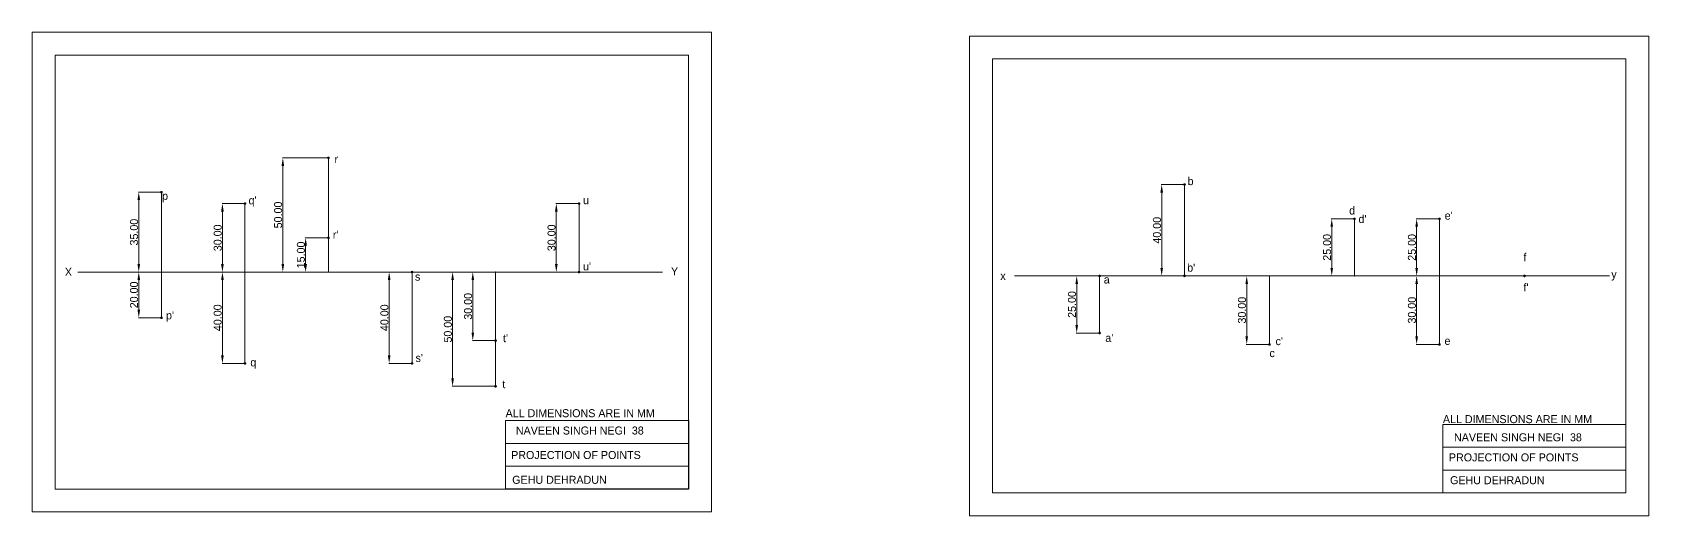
# Model space of a CAD drawing. Header units: millimetres. Extents: x 1525 to 5146, y 2068 to 2478.
# Drawn here: x 1525 to 2232, y 2259 to 2470 of the extents above; entities that cross this region are included whole.
import ezdxf

# ---------------------------------------------------------------- set-up
doc = ezdxf.new("R2010")
doc.units = ezdxf.units.MM
doc.layers.add('CL PRINT', color=250, linetype='Continuous', lineweight=53)
doc.layers.add('DRAW', color=7, linetype='Continuous', lineweight=9)
doc.styles.get("Standard").update_dxf_attribs({"font": 'comicbd.ttf', "height": 3.5})
doc.dimstyles.get("Standard").update_dxf_attribs({"dimtxt": 3.5, "dimasz": 3.5, "dimexe": 0.18, "dimexo": 0.0625, "dimgap": 0.09, "dimtad": 1, "dimtoh": 1, "dimzin": 0, "dimdsep": 46, "dimtxsty": 'Standard', "dimcen": 0.09, "dimclrd": 1, "dimclre": 1, "dimclrt": 7, "dimadec": 0, "dimazin": 0, "dimtfac": 1, "dimtofl": 0, "dimtmove": 0, "dimatfit": 3, "dimfxl": 1, "dimtolj": 1, "dimtzin": 0, "dimlwd": 13, "dimlwe": 13, "dimarcsym": 0})

# ---------------------------------------------------------------- blocks, each defined once
blk = doc.blocks.new('*D1')
at = {"layer": 'Defpoints', "color": 0, "transparency": 16777216}
for p in [(1581.75, 2400.36), (1571.82, 2365.36), (1581.75, 2365.36)]:
    blk.add_point(p, dxfattribs=at)
at = {"layer": 'DRAW', "color": 1, "linetype": 'Continuous', "lineweight": 13, "transparency": 16777216}
for p, q in [((1581.68, 2400.36), (1571.64, 2400.36)), ((1571.82, 2396.86), (1571.82, 2368.86)), ((1581.68, 2365.36), (1571.64, 2365.36))]:
    blk.add_line(p, q, dxfattribs=at)
at = {"layer": 'DRAW', "color": 1, "transparency": 16777216}
for points in [[(1571.24, 2396.86), (1572.41, 2396.86), (1571.82, 2400.36)], [(1571.24, 2368.86), (1572.41, 2368.86), (1571.82, 2365.36)]]:
    blk.add_solid(points, dxfattribs=at)
at = {"layer": 'DRAW', "color": 7, "transparency": 16777216, "insert": (1569.77, 2382.86), "char_height": 3.5, "attachment_point": 5, "rotation": 90}
blk.add_mtext('\\A1;35.00', dxfattribs=at)
blk = doc.blocks.new('*D2')
at = {"layer": 'Defpoints', "color": 0, "transparency": 16777216}
for p in [(1581.75, 2365.36), (1571.82, 2345.36), (1581.75, 2345.36)]:
    blk.add_point(p, dxfattribs=at)
at = {"layer": 'DRAW', "color": 1, "linetype": 'Continuous', "lineweight": 13, "transparency": 16777216}
for p, q in [((1581.68, 2365.36), (1571.64, 2365.36)), ((1571.82, 2361.86), (1571.82, 2348.86)), ((1581.68, 2345.36), (1571.64, 2345.36))]:
    blk.add_line(p, q, dxfattribs=at)
at = {"layer": 'DRAW', "color": 1, "transparency": 16777216}
for points in [[(1571.24, 2361.86), (1572.41, 2361.86), (1571.82, 2365.36)], [(1571.24, 2348.86), (1572.41, 2348.86), (1571.82, 2345.36)]]:
    blk.add_solid(points, dxfattribs=at)
at = {"layer": 'DRAW', "color": 7, "transparency": 16777216, "insert": (1569.77, 2355.36), "char_height": 3.5, "attachment_point": 5, "rotation": 90}
blk.add_mtext('\\A1;20.00', dxfattribs=at)
blk = doc.blocks.new('*D3')
at = {"layer": 'Defpoints', "color": 0, "transparency": 16777216}
for p in [(1618.28, 2395.36), (1608.41, 2365.36), (1618.28, 2365.36)]:
    blk.add_point(p, dxfattribs=at)
at = {"layer": 'DRAW', "color": 1, "linetype": 'Continuous', "lineweight": 13, "transparency": 16777216}
for p, q in [((1618.22, 2395.36), (1608.23, 2395.36)), ((1608.41, 2391.86), (1608.41, 2368.86)), ((1618.22, 2365.36), (1608.23, 2365.36))]:
    blk.add_line(p, q, dxfattribs=at)
at = {"layer": 'DRAW', "color": 1, "transparency": 16777216}
for points in [[(1607.83, 2391.86), (1609, 2391.86), (1608.41, 2395.36)], [(1607.83, 2368.86), (1609, 2368.86), (1608.41, 2365.36)]]:
    blk.add_solid(points, dxfattribs=at)
at = {"layer": 'DRAW', "color": 7, "transparency": 16777216, "insert": (1606.36, 2380.36), "char_height": 3.5, "attachment_point": 5, "rotation": 90}
blk.add_mtext('\\A1;30.00', dxfattribs=at)
blk = doc.blocks.new('*D4')
at = {"layer": 'Defpoints', "color": 0, "transparency": 16777216}
for p in [(1618.28, 2365.36), (1608.41, 2325.36), (1618.28, 2325.36)]:
    blk.add_point(p, dxfattribs=at)
at = {"layer": 'DRAW', "color": 1, "linetype": 'Continuous', "lineweight": 13, "transparency": 16777216}
for p, q in [((1618.22, 2365.36), (1608.23, 2365.36)), ((1608.41, 2361.86), (1608.41, 2328.86)), ((1618.22, 2325.36), (1608.23, 2325.36))]:
    blk.add_line(p, q, dxfattribs=at)
at = {"layer": 'DRAW', "color": 1, "transparency": 16777216}
for points in [[(1607.83, 2361.86), (1609, 2361.86), (1608.41, 2365.36)], [(1607.83, 2328.86), (1609, 2328.86), (1608.41, 2325.36)]]:
    blk.add_solid(points, dxfattribs=at)
at = {"layer": 'DRAW', "color": 7, "transparency": 16777216, "insert": (1606.35, 2345.36), "char_height": 3.5, "attachment_point": 5, "rotation": 90}
blk.add_mtext('\\A1;40.00', dxfattribs=at)
blk = doc.blocks.new('*D5')
at = {"layer": 'Defpoints', "color": 0, "transparency": 16777216}
for p in [(1634.84, 2415.36), (1654.81, 2415.36), (1654.81, 2365.36)]:
    blk.add_point(p, dxfattribs=at)
at = {"layer": 'DRAW', "color": 1, "linetype": 'Continuous', "lineweight": 13, "transparency": 16777216}
for p, q in [((1654.75, 2415.36), (1634.66, 2415.36)), ((1634.84, 2368.86), (1634.84, 2411.86)), ((1654.75, 2365.36), (1634.66, 2365.36))]:
    blk.add_line(p, q, dxfattribs=at)
at = {"layer": 'DRAW', "color": 1, "transparency": 16777216}
for points in [[(1634.25, 2411.86), (1635.42, 2411.86), (1634.84, 2415.36)], [(1634.25, 2368.86), (1635.42, 2368.86), (1634.84, 2365.36)]]:
    blk.add_solid(points, dxfattribs=at)
at = {"layer": 'DRAW', "color": 7, "transparency": 16777216, "insert": (1632.78, 2390.36), "char_height": 3.5, "attachment_point": 5, "rotation": 90}
blk.add_mtext('\\A1;50.00', dxfattribs=at)
blk = doc.blocks.new('*D6')
at = {"layer": 'Defpoints', "color": 0, "transparency": 16777216}
for p in [(1644.81, 2380.36), (1654.81, 2380.36), (1654.81, 2365.36)]:
    blk.add_point(p, dxfattribs=at)
at = {"layer": 'DRAW', "color": 1, "linetype": 'Continuous', "lineweight": 13, "transparency": 16777216}
for p, q in [((1654.75, 2380.36), (1644.63, 2380.36)), ((1644.81, 2368.86), (1644.81, 2376.86)), ((1654.75, 2365.36), (1644.63, 2365.36))]:
    blk.add_line(p, q, dxfattribs=at)
at = {"layer": 'DRAW', "color": 1, "transparency": 16777216}
for points in [[(1644.23, 2376.86), (1645.4, 2376.86), (1644.81, 2380.36)], [(1644.23, 2368.86), (1645.4, 2368.86), (1644.81, 2365.36)]]:
    blk.add_solid(points, dxfattribs=at)
at = {"layer": 'DRAW', "color": 7, "transparency": 16777216, "insert": (1642.75, 2372.86), "char_height": 3.5, "attachment_point": 5, "rotation": 90}
blk.add_mtext('\\A1;15.00', dxfattribs=at)
blk = doc.blocks.new('*D7')
at = {"layer": 'Defpoints', "color": 0, "transparency": 16777216}
for p in [(1691.34, 2365.36), (1681.34, 2325.36), (1691.34, 2325.36)]:
    blk.add_point(p, dxfattribs=at)
at = {"layer": 'DRAW', "color": 1, "linetype": 'Continuous', "lineweight": 13, "transparency": 16777216}
for p, q in [((1691.28, 2365.36), (1681.16, 2365.36)), ((1681.34, 2361.86), (1681.34, 2328.86)), ((1691.28, 2325.36), (1681.16, 2325.36))]:
    blk.add_line(p, q, dxfattribs=at)
at = {"layer": 'DRAW', "color": 1, "transparency": 16777216}
for points in [[(1680.76, 2361.86), (1681.93, 2361.86), (1681.34, 2365.36)], [(1680.76, 2328.86), (1681.93, 2328.86), (1681.34, 2325.36)]]:
    blk.add_solid(points, dxfattribs=at)
at = {"layer": 'DRAW', "color": 7, "transparency": 16777216, "insert": (1679.28, 2345.36), "char_height": 3.5, "attachment_point": 5, "rotation": 90}
blk.add_mtext('\\A1;40.00', dxfattribs=at)
blk = doc.blocks.new('*D8')
at = {"layer": 'Defpoints', "color": 0, "transparency": 16777216}
for p in [(1709.1, 2365.36), (1727.88, 2365.36), (1727.88, 2315.36)]:
    blk.add_point(p, dxfattribs=at)
at = {"layer": 'DRAW', "color": 1, "linetype": 'Continuous', "lineweight": 13, "transparency": 16777216}
for p, q in [((1727.81, 2365.36), (1708.92, 2365.36)), ((1709.1, 2318.86), (1709.1, 2361.86)), ((1727.81, 2315.36), (1708.92, 2315.36))]:
    blk.add_line(p, q, dxfattribs=at)
at = {"layer": 'DRAW', "color": 1, "transparency": 16777216}
for points in [[(1708.51, 2361.86), (1709.68, 2361.86), (1709.1, 2365.36)], [(1708.51, 2318.86), (1709.68, 2318.86), (1709.1, 2315.36)]]:
    blk.add_solid(points, dxfattribs=at)
at = {"layer": 'DRAW', "color": 7, "transparency": 16777216, "insert": (1707.04, 2340.36), "char_height": 3.5, "attachment_point": 5, "rotation": 90}
blk.add_mtext('\\A1;50.00', dxfattribs=at)
blk = doc.blocks.new('*D9')
at = {"layer": 'Defpoints', "color": 0, "transparency": 16777216}
for p in [(1727.88, 2365.36), (1717.92, 2335.36), (1727.88, 2335.36)]:
    blk.add_point(p, dxfattribs=at)
at = {"layer": 'DRAW', "color": 1, "linetype": 'Continuous', "lineweight": 13, "transparency": 16777216}
for p, q in [((1727.81, 2365.36), (1717.74, 2365.36)), ((1717.92, 2361.86), (1717.92, 2338.86)), ((1727.81, 2335.36), (1717.74, 2335.36))]:
    blk.add_line(p, q, dxfattribs=at)
at = {"layer": 'DRAW', "color": 1, "transparency": 16777216}
for points in [[(1717.34, 2361.86), (1718.5, 2361.86), (1717.92, 2365.36)], [(1717.34, 2338.86), (1718.5, 2338.86), (1717.92, 2335.36)]]:
    blk.add_solid(points, dxfattribs=at)
at = {"layer": 'DRAW', "color": 7, "transparency": 16777216, "insert": (1715.87, 2350.36), "char_height": 3.5, "attachment_point": 5, "rotation": 90}
blk.add_mtext('\\A1;30.00', dxfattribs=at)
blk = doc.blocks.new('*D10')
at = {"layer": 'Defpoints', "color": 0, "transparency": 16777216}
for p in [(1764.41, 2395.36), (1754.45, 2365.36), (1764.41, 2365.36)]:
    blk.add_point(p, dxfattribs=at)
at = {"layer": 'DRAW', "color": 1, "linetype": 'Continuous', "lineweight": 13, "transparency": 16777216}
for p, q in [((1764.35, 2395.36), (1754.27, 2395.36)), ((1754.45, 2391.86), (1754.45, 2368.86)), ((1764.35, 2365.36), (1754.27, 2365.36))]:
    blk.add_line(p, q, dxfattribs=at)
at = {"layer": 'DRAW', "color": 1, "transparency": 16777216}
for points in [[(1753.87, 2391.86), (1755.03, 2391.86), (1754.45, 2395.36)], [(1753.87, 2368.86), (1755.03, 2368.86), (1754.45, 2365.36)]]:
    blk.add_solid(points, dxfattribs=at)
at = {"layer": 'DRAW', "color": 7, "transparency": 16777216, "insert": (1752.39, 2380.36), "char_height": 3.5, "attachment_point": 5, "rotation": 90}
blk.add_mtext('\\A1;30.00', dxfattribs=at)
blk = doc.blocks.new('*D12')
at = {"layer": 'Defpoints', "color": 0, "transparency": 16777216}
for p in [(1992.08, 2363.68), (1982.08, 2338.68), (1992.08, 2338.68)]:
    blk.add_point(p, dxfattribs=at)
at = {"layer": 'DRAW', "color": 1, "linetype": 'Continuous', "lineweight": 13, "transparency": 16777216}
for p, q in [((1992.01, 2363.68), (1981.9, 2363.68)), ((1982.08, 2360.18), (1982.08, 2342.18)), ((1992.01, 2338.68), (1981.9, 2338.68))]:
    blk.add_line(p, q, dxfattribs=at)
at = {"layer": 'DRAW', "color": 1, "transparency": 16777216}
for points in [[(1981.49, 2360.18), (1982.66, 2360.18), (1982.08, 2363.68)], [(1981.49, 2342.18), (1982.66, 2342.18), (1982.08, 2338.68)]]:
    blk.add_solid(points, dxfattribs=at)
at = {"layer": 'DRAW', "color": 7, "transparency": 16777216, "insert": (1980.02, 2351.18), "char_height": 3.5, "attachment_point": 5, "rotation": 90}
blk.add_mtext('\\A1;25.00', dxfattribs=at)
blk = doc.blocks.new('*D13')
at = {"layer": 'Defpoints', "color": 0, "transparency": 16777216}
for p in [(2029.24, 2403.68), (2019.24, 2363.68), (2029.24, 2363.68)]:
    blk.add_point(p, dxfattribs=at)
at = {"layer": 'DRAW', "color": 1, "linetype": 'Continuous', "lineweight": 13, "transparency": 16777216}
for p, q in [((2029.18, 2403.68), (2019.06, 2403.68)), ((2019.24, 2400.18), (2019.24, 2367.18)), ((2029.18, 2363.68), (2019.06, 2363.68))]:
    blk.add_line(p, q, dxfattribs=at)
at = {"layer": 'DRAW', "color": 1, "transparency": 16777216}
for points in [[(2018.66, 2400.18), (2019.83, 2400.18), (2019.24, 2403.68)], [(2018.66, 2367.18), (2019.83, 2367.18), (2019.24, 2363.68)]]:
    blk.add_solid(points, dxfattribs=at)
at = {"layer": 'DRAW', "color": 7, "transparency": 16777216, "insert": (2017.18, 2383.68), "char_height": 3.5, "attachment_point": 5, "rotation": 90}
blk.add_mtext('\\A1;40.00', dxfattribs=at)
blk = doc.blocks.new('*D14')
at = {"layer": 'Defpoints', "color": 0, "transparency": 16777216}
for p in [(2066.41, 2363.68), (2056.43, 2333.68), (2066.41, 2333.68)]:
    blk.add_point(p, dxfattribs=at)
at = {"layer": 'DRAW', "color": 1, "linetype": 'Continuous', "lineweight": 13, "transparency": 16777216}
for p, q in [((2066.35, 2363.68), (2056.25, 2363.68)), ((2056.43, 2360.18), (2056.43, 2337.18)), ((2066.35, 2333.68), (2056.25, 2333.68))]:
    blk.add_line(p, q, dxfattribs=at)
at = {"layer": 'DRAW', "color": 1, "transparency": 16777216}
for points in [[(2055.85, 2360.18), (2057.01, 2360.18), (2056.43, 2363.68)], [(2055.85, 2337.18), (2057.01, 2337.18), (2056.43, 2333.68)]]:
    blk.add_solid(points, dxfattribs=at)
at = {"layer": 'DRAW', "color": 7, "transparency": 16777216, "insert": (2054.37, 2348.68), "char_height": 3.5, "attachment_point": 5, "rotation": 90}
blk.add_mtext('\\A1;30.00', dxfattribs=at)
blk = doc.blocks.new('*D15')
at = {"layer": 'Defpoints', "color": 0, "transparency": 16777216}
for p in [(2093.62, 2388.68), (2103.58, 2388.68), (2103.58, 2363.68)]:
    blk.add_point(p, dxfattribs=at)
at = {"layer": 'DRAW', "color": 1, "linetype": 'Continuous', "lineweight": 13, "transparency": 16777216}
for p, q in [((2103.51, 2388.68), (2093.44, 2388.68)), ((2093.62, 2367.18), (2093.62, 2385.18)), ((2103.51, 2363.68), (2093.44, 2363.68))]:
    blk.add_line(p, q, dxfattribs=at)
at = {"layer": 'DRAW', "color": 1, "transparency": 16777216}
for points in [[(2093.04, 2385.18), (2094.2, 2385.18), (2093.62, 2388.68)], [(2093.04, 2367.18), (2094.2, 2367.18), (2093.62, 2363.68)]]:
    blk.add_solid(points, dxfattribs=at)
at = {"layer": 'DRAW', "color": 7, "transparency": 16777216, "insert": (2091.57, 2376.18), "char_height": 3.5, "attachment_point": 5, "rotation": 90}
blk.add_mtext('\\A1;25.00', dxfattribs=at)
blk = doc.blocks.new('*D16')
at = {"layer": 'Defpoints', "color": 0, "transparency": 16777216}
for p in [(2140.74, 2363.68), (2130.76, 2333.68), (2140.74, 2333.68)]:
    blk.add_point(p, dxfattribs=at)
at = {"layer": 'DRAW', "color": 1, "linetype": 'Continuous', "lineweight": 13, "transparency": 16777216}
for p, q in [((2140.68, 2363.68), (2130.58, 2363.68)), ((2130.76, 2360.18), (2130.76, 2337.18)), ((2140.68, 2333.68), (2130.58, 2333.68))]:
    blk.add_line(p, q, dxfattribs=at)
at = {"layer": 'DRAW', "color": 1, "transparency": 16777216}
for points in [[(2130.18, 2360.18), (2131.35, 2360.18), (2130.76, 2363.68)], [(2130.18, 2337.18), (2131.35, 2337.18), (2130.76, 2333.68)]]:
    blk.add_solid(points, dxfattribs=at)
at = {"layer": 'DRAW', "color": 7, "transparency": 16777216, "insert": (2128.71, 2348.68), "char_height": 3.5, "attachment_point": 5, "rotation": 90}
blk.add_mtext('\\A1;30.00', dxfattribs=at)
blk = doc.blocks.new('*D17')
at = {"layer": 'Defpoints', "color": 0, "transparency": 16777216}
for p in [(2130.76, 2388.68), (2140.74, 2388.68), (2140.74, 2363.68)]:
    blk.add_point(p, dxfattribs=at)
at = {"layer": 'DRAW', "color": 1, "linetype": 'Continuous', "lineweight": 13, "transparency": 16777216}
for p, q in [((2140.68, 2388.68), (2130.58, 2388.68)), ((2130.76, 2367.18), (2130.76, 2385.18)), ((2140.68, 2363.68), (2130.58, 2363.68))]:
    blk.add_line(p, q, dxfattribs=at)
at = {"layer": 'DRAW', "color": 1, "transparency": 16777216}
for points in [[(2130.18, 2385.18), (2131.35, 2385.18), (2130.76, 2388.68)], [(2130.18, 2367.18), (2131.35, 2367.18), (2130.76, 2363.68)]]:
    blk.add_solid(points, dxfattribs=at)
at = {"layer": 'DRAW', "color": 7, "transparency": 16777216, "insert": (2128.71, 2376.18), "char_height": 3.5, "attachment_point": 5, "rotation": 90}
blk.add_mtext('\\A1;25.00', dxfattribs=at)

msp = doc.modelspace()

# ---------------------------------------------------------------- linework, layer by layer
for p, q in [((1812.264, 2300.357), (1812.264, 2270.357)), ((1812.264, 2270.357), (1732.264, 2270.357))]:
    msp.add_line(p, q)
at = {"layer": 'DRAW'}
for p, q in [((1654.811, 2365.357), (1654.811, 2415.357)), ((1581.746, 2365.357), (1581.746, 2400.357)), ((2029.243, 2363.681), (2029.243, 2403.681)), ((1618.278, 2365.357), (1618.278, 2395.357)), ((1764.408, 2365.357), (1764.408, 2395.357)), ((2103.576, 2363.681), (2103.576, 2388.681)), ((2140.743, 2363.681), (2140.743, 2388.681)), ((1654.811, 2365.357), (1654.811, 2380.357)), ((1545.214, 2365.357), (1800.94, 2365.357)), ((1581.746, 2365.357), (1581.746, 2345.357)), ((1618.278, 2365.357), (1618.278, 2325.357)), ((1691.343, 2365.357), (1691.343, 2325.357)), ((1727.876, 2365.357), (1727.876, 2335.357)), ((1727.876, 2365.357), (1727.876, 2315.357)), ((1992.077, 2363.681), (1992.077, 2338.681)), ((2066.41, 2363.681), (2066.41, 2333.681)), ((2140.743, 2363.681), (2140.743, 2333.681)), ((2177.909, 2363.681), (2177.909, 2363.681)), ((1732.264, 2300.357), (1812.264, 2300.357)), ((1732.264, 2270.357), (1732.264, 2300.357)), ((1812.264, 2300.357), (1812.264, 2270.357)), ((2142.243, 2298.681), (2222.243, 2298.681)), ((2142.243, 2268.681), (2142.243, 2298.681)), ((2222.243, 2298.681), (2222.243, 2268.681)), ((1732.264, 2290.357), (1812.264, 2290.357)), ((2142.243, 2288.681), (2222.243, 2288.681)), ((1732.264, 2280.357), (1812.264, 2280.357)), ((2142.243, 2278.681), (2222.243, 2278.681)), ((1812.264, 2270.357), (1732.264, 2270.357)), ((2222.243, 2268.681), (2142.243, 2268.681))]:
    msp.add_line(p, q, dxfattribs=at)
for points in [[(1525.264, 2470.357), (1822.264, 2470.357), (1822.264, 2260.357), (1525.264, 2260.357)], [(1935.243, 2468.681), (2232.243, 2468.681), (2232.243, 2258.681), (1935.243, 2258.681)], [(1535.264, 2460.357), (1812.264, 2460.357), (1812.264, 2270.357), (1535.264, 2270.357)], [(1945.243, 2458.681), (2222.243, 2458.681), (2222.243, 2268.681), (1945.243, 2268.681)]]:
    msp.add_lwpolyline(points, close=True, dxfattribs=at)
at = {"layer": 'DRAW', "const_width": 0.57}
for points in [[(1654.521, 2415.357, 1), (1655.101, 2415.357, 1)], [(2028.953, 2403.681, 1), (2029.533, 2403.681, 1)], [(1581.456, 2400.357, 1), (1582.036, 2400.357, 1)], [(1617.988, 2395.357, 1), (1618.568, 2395.357, 1)], [(1764.118, 2395.357, 1), (1764.698, 2395.357, 1)], [(2103.286, 2388.681, 1), (2103.866, 2388.681, 1)], [(2140.453, 2388.681, 1), (2141.033, 2388.681, 1)], [(1654.521, 2380.357, 1), (1655.101, 2380.357, 1)], [(1691.053, 2365.357, 1), (1691.633, 2365.357, 1)], [(1764.118, 2365.357, 1), (1764.698, 2365.357, 1)], [(1991.787, 2363.681, 1), (1992.367, 2363.681, 1)], [(2028.953, 2363.681, 1), (2029.533, 2363.681, 1)], [(2177.619, 2363.681, 1), (2178.199, 2363.681, 1)], [(1581.456, 2345.357, 1), (1582.036, 2345.357, 1)], [(1727.586, 2335.357, 1), (1728.166, 2335.357, 1)], [(1991.787, 2338.681, 1), (1992.367, 2338.681, 1)], [(2066.12, 2333.681, 1), (2066.7, 2333.681, 1)], [(2140.453, 2333.681, 1), (2141.033, 2333.681, 1)], [(1617.988, 2325.357, 1), (1618.568, 2325.357, 1)], [(1691.053, 2325.357, 1), (1691.633, 2325.357, 1)], [(1727.586, 2315.357, 1), (1728.166, 2315.357, 1)]]:
    msp.add_lwpolyline(points, format="xyb", close=True, dxfattribs=at)
at = {"layer": 'DRAW'}
msp.add_lwpolyline([(2215.076, 2363.681), (1954.91, 2363.681)], dxfattribs=at)
for p in [(1581.746, 2365.357), (1618.278, 2365.357), (1654.811, 2365.357), (1691.343, 2365.357), (1727.876, 2365.357), (1764.408, 2365.357), (1992.077, 2363.681), (2029.243, 2363.681), (2066.41, 2363.681), (2103.576, 2363.681), (2140.743, 2363.681), (2177.909, 2363.681)]:
    msp.add_point(p, dxfattribs=at)

# ---------------------------------------------------------------- texts
at = {"char_height": 3.5, "attachment_point": 1}
for s, insert in [(' NAVEEN SINGH NEGI  38', (1735.466, 2297.736)), (' NAVEEN SINGH NEGI  38', (2145.795, 2294.765)), ('PROJECTION OF POINTS', (1734.703, 2287.014)), ('PROJECTION OF POINTS', (2144.861, 2285.969)), ('GEHU DEHRADUN', (1735.167, 2276.148)), ('GEHU DEHRADUN', (2145.366, 2275.973))]:
    msp.add_mtext_dynamic_manual_height_columns(s, width=78.38557, gutter_width=17.5, heights=[8.667], dxfattribs=dict(at, insert=insert))
at = {"layer": 'CL PRINT', "char_height": 3.5, "attachment_point": 1}
for insert in [(1732.264, 2305.318), (2142.243, 2302.716)]:
    msp.add_mtext_dynamic_manual_height_columns('ALL DIMENSIONS ARE IN MM', width=90.04426, gutter_width=17.5, heights=[9.268], dxfattribs=dict(at, insert=insert))
at = {"layer": 'DRAW', "char_height": 3.5, "attachment_point": 1}
for s, width, insert in [('r', 11.50658, (1657.416, 2416.629)), ('b', 5.76309, (2030.571, 2406.934)), ('p', 11.50658, (1582.016, 2400.464)), ("q'", 11.50658, (1619.86, 2398.513)), ('u', 11.50658, (1766.118, 2398.592)), ('d', 5.76309, (2101.245, 2394.058)), ("d'", 5.76309, (2105.315, 2390.335)), ("e'", 5.76309, (2143.027, 2391.83)), ("r'", 11.50658, (1656.682, 2383.491)), ("u'", 11.50658, (1766.121, 2369.62)), ("b'", 5.76309, (2030.384, 2369.048)), ('f', 5.76309, (2177.488, 2373.637)), ('X', 11.50658, (1539.495, 2367.22)), ('s', 11.50658, (1692.627, 2365.11)), ('Y', 11.50658, (1804.604, 2367.446)), ('x', 5.76309, (1948.664, 2365.441)), ('a', 5.76309, (1993.89, 2363.872)), ('y', 5.76309, (2215.9, 2366.187)), ("f'", 5.76309, (2177.488, 2360.367)), ("p'", 11.50658, (1583.746, 2348.16)), ("t'", 11.50658, (1731.138, 2338.178)), ("a'", 5.76309, (1994.59, 2338.268)), ("c'", 5.76309, (2069.042, 2336.859)), ('e', 5.76309, (2142.923, 2336.993)), ('q', 11.50658, (1620.624, 2327.57)), ("s'", 11.50658, (1692.879, 2329.514)), ('c', 5.76309, (2066.39, 2331.633)), ('t', 11.50658, (1730.819, 2318.012))]:
    msp.add_mtext_dynamic_manual_height_columns(s, width=width, gutter_width=17.5, heights=[0], dxfattribs=dict(at, insert=insert))

# ---------------------------------------------------------------- dimensions: what is measured, and where the dimension line sits
at = {"layer": 'DRAW'}
for base, p1, p2, picture, middle in [((1634.836, 2415.357), (1654.811, 2365.357), (1654.811, 2415.357), '*D5', (1632.782, 2390.357)), ((1571.822, 2365.357), (1581.746, 2400.357), (1581.746, 2365.357), '*D1', (1569.768, 2382.857)), ((2019.243, 2363.681), (2029.243, 2403.681), (2029.243, 2363.681), '*D13', (2017.183, 2383.681)), ((1608.414, 2365.357), (1618.278, 2395.357), (1618.278, 2365.357), '*D3', (1606.36, 2380.357)), ((1754.449, 2365.357), (1764.408, 2395.357), (1764.408, 2365.357), '*D10', (1752.394, 2380.357)), ((2093.62, 2388.681), (2103.576, 2363.681), (2103.576, 2388.681), '*D15', (2091.565, 2376.181)), ((1644.812, 2380.357), (1654.811, 2365.357), (1654.811, 2380.357), '*D6', (1642.753, 2372.857)), ((1681.343, 2325.357), (1691.343, 2365.357), (1691.343, 2325.357), '*D7', (1679.283, 2345.357)), ((1709.095, 2365.357), (1727.876, 2315.357), (1727.876, 2365.357), '*D8', (1707.041, 2340.357)), ((1717.92, 2335.357), (1727.876, 2365.357), (1727.876, 2335.357), '*D9', (1715.866, 2350.357)), ((1982.077, 2338.681), (1992.077, 2363.681), (1992.077, 2338.681), '*D12', (1980.023, 2351.181)), ((2056.428, 2333.681), (2066.41, 2363.681), (2066.41, 2333.681), '*D14', (2054.374, 2348.681)), ((2130.765, 2333.681), (2140.743, 2363.681), (2140.743, 2333.681), '*D16', (2128.71, 2348.681))]:
    dim = msp.add_linear_dim(base=base, p1=p1, p2=p2, angle=90, dimstyle='Standard', dxfattribs=at)
    dim.commit()
    dim.dimension.update_dxf_attribs({"geometry": picture, "text_midpoint": middle})
for base, p1, p2, picture, middle in [((2130.765, 2388.681), (2140.743, 2363.681), (2140.743, 2388.681), '*D17', (2128.71, 2376.181)), ((1571.822, 2345.357), (1581.746, 2365.357), (1581.746, 2345.357), '*D2', (1569.768, 2355.357)), ((1608.414, 2325.357), (1618.278, 2365.357), (1618.278, 2325.357), '*D4', (1606.354, 2345.357))]:
    dim = msp.add_linear_dim(base=base, p1=p1, p2=p2, angle=90, dimstyle='Standard', override={"dimtmove": 1}, dxfattribs=at)
    dim.commit()
    dim.dimension.update_dxf_attribs({"geometry": picture, "text_midpoint": middle})

doc.saveas('drawing.dxf')
